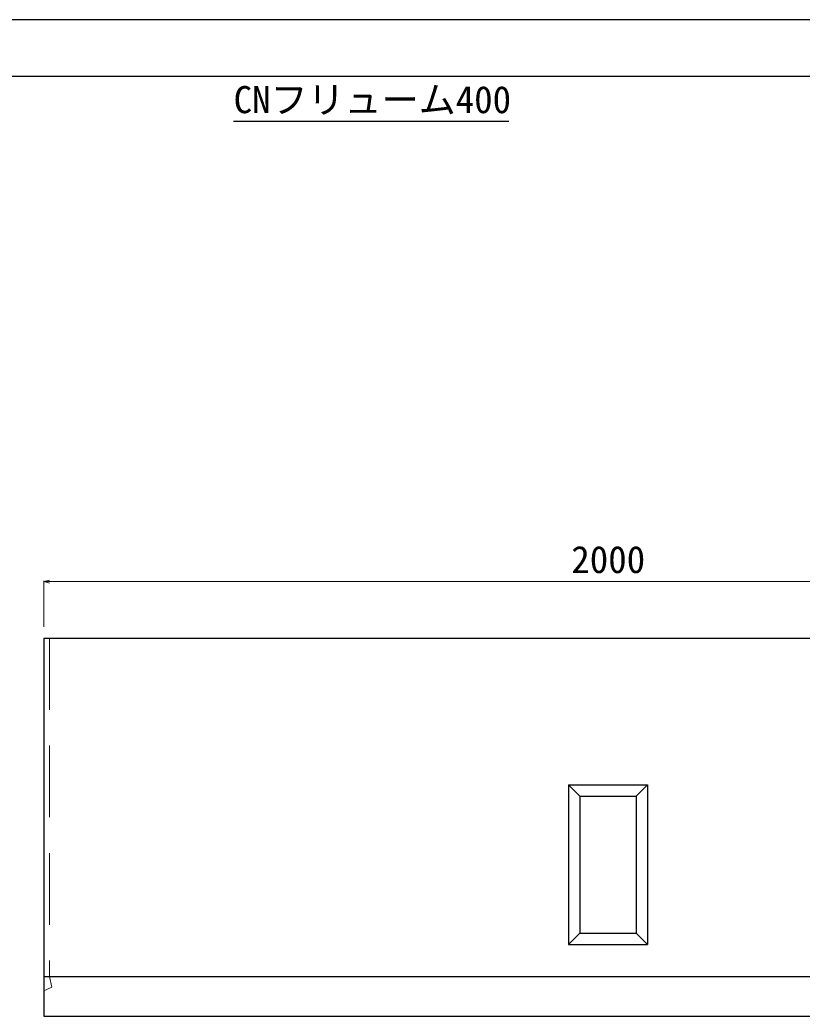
# Model space of a CAD drawing. Units: millimetres, scale not verified. Extents: x 0 to 12600, y -2970 to 2970.
# Drawn here: x 1477 to 2864, y 1204 to 2970 of the extents above; entities that cross this region are included whole.
import ezdxf
from ezdxf.enums import TextEntityAlignment as Align

# ---------------------------------------------------------------- set-up
doc = ezdxf.new("R2010")
doc.units = ezdxf.units.MM
doc.header["$LTSCALE"] = 40
doc.linetypes.add('USER1', pattern=[4.7625, 3.175, -1.5875])
for name, color, linetype, lineweight in [('0_5', 7, 'Continuous', 25), ('GAIKEI', 3, 'Continuous', 25), ('KAKURE', 3, 'USER1', 15), ('SUNPOU', 7, 'Continuous', 13), ('外枠', 20, 'Continuous', 30), ('文字', 5, 'Continuous', 25)]:
    doc.layers.add(name, color=color, linetype=linetype, lineweight=lineweight)
doc.styles.add('ＭＳ ゴシック', font='')
doc.styles.get('ＭＳ ゴシック').set_extended_font_data('MS Gothic')

# ---------------------------------------------------------------- blocks, each defined once
blk = doc.blocks.new('_Open30')
at = {"color": 7, "linetype": 'Continuous', "lineweight": 13}
for p, q in [((-1, 0.268), (0, 0)), ((0, 0), (-1, -0.268)), ((0, 0), (-1, 0))]:
    blk.add_line(p, q, dxfattribs=at)

msp = doc.modelspace()

# ---------------------------------------------------------------- linework, layer by layer
at = {"layer": '0_5'}
msp.add_line((4200, 2970), (0, 2970), dxfattribs=at)
at = {"layer": 'GAIKEI'}
for p, q in [((2449.97, 1614.42), (2449.97, 1331.42)), ((2449.97, 1614.42), (2589.97, 1614.42)), ((2469.97, 1594.42), (2449.97, 1614.42)), ((2569.97, 1594.42), (2589.97, 1614.42)), ((2589.97, 1614.42), (2589.97, 1331.42)), ((2469.97, 1594.42), (2469.97, 1351.42)), ((2469.97, 1594.42), (2569.97, 1594.42)), ((2569.97, 1594.42), (2569.97, 1351.42)), ((2469.97, 1351.42), (2449.97, 1331.42)), ((2469.97, 1351.42), (2569.97, 1351.42)), ((2569.97, 1351.42), (2589.97, 1331.42)), ((2449.97, 1331.42), (2589.97, 1331.42)), ((1519.97, 1274.42), (3519.97, 1274.42))]:
    msp.add_line(p, q, dxfattribs=at)
at = {"layer": 'KAKURE'}
for p, q in [((1529.97, 1874.42), (1529.97, 1274.42)), ((1519.97, 1274.42), (3519.97, 1274.42)), ((1533.97, 1255.42), (1529.97, 1274.42)), ((1519.97, 1249.42), (1533.97, 1255.42))]:
    msp.add_line(p, q, dxfattribs=at)
at = {"layer": 'SUNPOU'}
for p, q in [((1519.97, 1894.42), (1519.97, 1975.67)), ((1529.97, 1974.42), (3509.97, 1974.42))]:
    msp.add_line(p, q, dxfattribs=at)
at = {"layer": '外枠'}
for p, q in [((1519.97, 1874.42), (3519.97, 1874.42)), ((1519.97, 1874.42), (1519.97, 1204.42)), ((1519.97, 1204.42), (3519.97, 1204.42))]:
    msp.add_line(p, q, dxfattribs=at)
at = {"layer": '文字'}
for p, q in [((4100, 2870), (100, 2870)), ((1856.25, 2790.43), (2343.75, 2790.43))]:
    msp.add_line(p, q, dxfattribs=at)

# ---------------------------------------------------------------- block references
at = {"layer": 'SUNPOU', "xscale": 10, "yscale": 10, "rotation": 180}
msp.add_blockref('_Open30', (1519.97, 1974.42), dxfattribs=at)

# ---------------------------------------------------------------- texts
at = {"layer": 'SUNPOU', "style": 'ＭＳ ゴシック'}
msp.add_text('2000', height=48.11, dxfattribs=at).set_placement((2454.72, 1975.17), align=Align.BOTTOM_LEFT)
at = {"layer": '文字', "style": 'ＭＳ ゴシック'}
msp.add_text('CNフリューム400', height=48.11, dxfattribs=at).set_placement((1856.25, 2790.31), align=Align.BOTTOM_LEFT)

doc.saveas('drawing.dxf')
